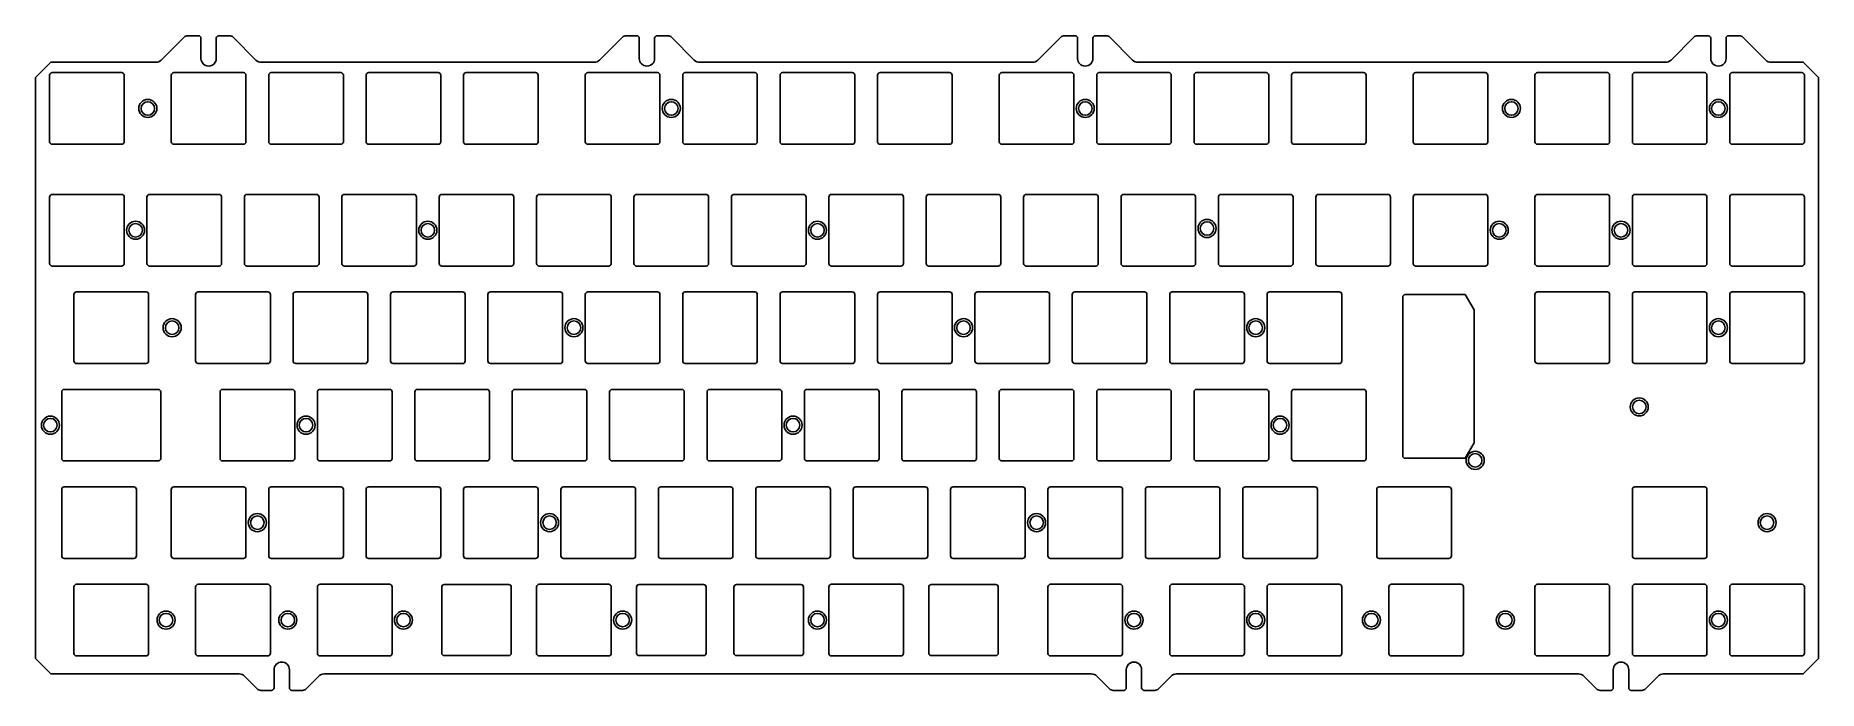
# Model space of a CAD drawing. Header units: millimetres. Extents: x -10 to 339, y -114 to 14.
import ezdxf

# ---------------------------------------------------------------- set-up
doc = ezdxf.new("R2010")
doc.units = ezdxf.units.MM
doc.header["$MEASUREMENT"] = 0

msp = doc.modelspace()

# ---------------------------------------------------------------- linework, layer by layer
for p, q in [((19.73, 14.22), (21.81, 14.22)), ((25.81, 14.22), (27.9, 14.22)), ((105.45, 14.22), (107.54, 14.22)), ((111.54, 14.22), (113.62, 14.22)), ((191.18, 14.22), (193.26, 14.22)), ((197.26, 14.22), (199.35, 14.22)), ((315, 14.22), (317.09, 14.22)), ((321.09, 14.22), (323.17, 14.22)), ((14.55, 9.46), (19.02, 13.93)), ((22.31, 13.72), (22.31, 9.77)), ((25.31, 9.77), (25.31, 13.72)), ((33.07, 9.46), (28.61, 13.93)), ((104.74, 13.93), (100.28, 9.46)), ((108.04, 13.72), (108.04, 9.77)), ((111.04, 9.77), (111.04, 13.72)), ((114.33, 13.93), (118.8, 9.46)), ((190.47, 13.93), (186, 9.46)), ((193.76, 9.77), (193.76, 13.72)), ((196.76, 13.72), (196.76, 9.77)), ((200.06, 13.93), (204.52, 9.46)), ((309.83, 9.46), (314.29, 13.93)), ((317.59, 9.77), (317.59, 13.72)), ((320.59, 13.72), (320.59, 9.77)), ((323.88, 13.93), (328.35, 9.46)), ((-10.03, 6.03), (-7.03, 9.02)), ((-7.03, 9.02), (13.49, 9.02)), ((99.22, 9.02), (34.13, 9.02)), ((119.86, 9.02), (184.94, 9.02)), ((205.58, 9.02), (308.77, 9.02)), ((329.41, 9.02), (335.64, 9.02)), ((338.64, 6.03), (335.64, 9.02)), ((-10.03, 6.03), (-10.03, -107.54)), ((338.64, -107.54), (338.64, 6.03)), ((-10.03, -107.54), (-7.03, -110.54)), ((335.64, -110.54), (338.64, -107.54)), ((29.78, -110.54), (-7.03, -110.54)), ((30.84, -110.98), (33.31, -113.44)), ((36.6, -113.24), (36.6, -109.71)), ((39.6, -109.71), (39.6, -113.24)), ((42.89, -113.44), (45.36, -110.98)), ((196.47, -110.54), (46.42, -110.54)), ((199.99, -113.44), (197.53, -110.98)), ((203.29, -113.24), (203.29, -109.71)), ((206.29, -113.24), (206.29, -109.71)), ((209.58, -113.44), (212.05, -110.98)), ((291.72, -110.54), (213.11, -110.54)), ((295.24, -113.44), (292.78, -110.98)), ((298.54, -109.71), (298.54, -113.24)), ((301.54, -113.24), (301.54, -109.71)), ((304.83, -113.44), (307.3, -110.98)), ((308.36, -110.54), (335.64, -110.54)), ((34.01, -113.74), (36.1, -113.74)), ((40.1, -113.74), (42.19, -113.74)), ((202.79, -113.74), (200.7, -113.74)), ((206.79, -113.74), (208.87, -113.74)), ((295.95, -113.74), (298.04, -113.74)), ((302.04, -113.74), (304.12, -113.74))]:
    msp.add_line(p, q)
for points in [[(6.8, 7), (-6.8, 7, 0.414212), (-7.3, 6.5), (-7.3, -6.5, 0.414212), (-6.8, -7), (6.8, -7, 0.414214), (7.3, -6.5), (7.3, 6.5, 0.414214)], [(16.51, 6.5), (16.51, -6.5, 0.414212), (17.01, -7), (30.61, -7, 0.414214), (31.11, -6.5), (31.11, 6.5, 0.414214), (30.61, 7), (17.01, 7, 0.414212)], [(16.51, 6.5), (16.51, -6.5, 0.414212), (17.01, -7), (30.61, -7, 0.414214), (31.11, -6.5), (31.11, 6.5, 0.414214), (30.61, 7), (17.01, 7, 0.414212)], [(35.56, 6.5), (35.56, -6.5, 0.414212), (36.06, -7), (49.66, -7, 0.414214), (50.16, -6.5), (50.16, 6.5, 0.414214), (49.66, 7), (36.06, 7, 0.414212)], [(35.56, -6.5, 0.414212), (36.06, -7), (49.66, -7, 0.414214), (50.16, -6.5), (50.16, 6.5, 0.414214), (49.66, 7), (36.06, 7, 0.414212), (35.56, 6.5)], [(54.61, 6.5), (54.61, -6.5, 0.414212), (55.11, -7), (68.71, -7, 0.414214), (69.21, -6.5), (69.21, 6.5, 0.414214), (68.71, 7), (55.11, 7, 0.414212)], [(69.21, 6.5, 0.414214), (68.71, 7), (55.11, 7, 0.414212), (54.61, 6.5), (54.61, -6.5, 0.414212), (55.11, -7), (68.71, -7, 0.414214), (69.21, -6.5)], [(73.66, 6.5), (73.66, -6.5, 0.414212), (74.16, -7), (87.76, -7, 0.414214), (88.26, -6.5), (88.26, 6.5, 0.414214), (87.76, 7), (74.16, 7, 0.414212)], [(74.16, -7), (87.76, -7, 0.414214), (88.26, -6.5), (88.26, 6.5, 0.414214), (87.76, 7), (74.16, 7, 0.414212), (73.66, 6.5), (73.66, -6.5, 0.414212)], [(97.48, 6.5), (97.48, -6.5, 0.414212), (97.97, -7), (111.58, -7, 0.414214), (112.08, -6.5), (112.08, 6.5, 0.414214), (111.58, 7), (97.97, 7, 0.414212)], [(97.97, 7, 0.414212), (97.48, 6.5), (97.48, -6.5, 0.414212), (97.97, -7), (111.58, -7, 0.414214), (112.08, -6.5), (112.08, 6.5, 0.414214), (111.58, 7)], [(130.62, -7, 0.414214), (131.12, -6.5), (131.12, 6.5, 0.414214), (130.62, 7), (117.03, 7, 0.414212), (116.53, 6.5), (116.53, -6.5, 0.414212), (117.03, -7)], [(150.18, -6.5), (150.18, 6.5, 0.414214), (149.68, 7), (136.07, 7, 0.414212), (135.57, 6.5), (135.57, -6.5, 0.414212), (136.07, -7), (149.68, -7, 0.414214)], [(168.72, 7), (155.12, 7, 0.414212), (154.62, 6.5), (154.62, -6.5, 0.414212), (155.12, -7), (168.72, -7, 0.414214), (169.22, -6.5), (169.22, 6.5, 0.414214)], [(178.44, 6.5), (178.44, -6.5, 0.414212), (178.94, -7), (192.54, -7, 0.414214), (193.04, -6.5), (193.04, 6.5, 0.414214), (192.54, 7), (178.94, 7, 0.414212)], [(193.04, -6.5), (193.04, 6.5, 0.414214), (192.54, 7), (178.94, 7, 0.414212), (178.44, 6.5), (178.44, -6.5, 0.414212), (178.94, -7), (192.54, -7, 0.414214)], [(197.49, 6.5), (197.49, -6.5, 0.414212), (197.99, -7), (211.59, -7, 0.414214), (212.09, -6.5), (212.09, 6.5, 0.414214), (211.59, 7), (197.99, 7, 0.414212)], [(211.59, 7), (197.99, 7, 0.414212), (197.49, 6.5), (197.49, -6.5, 0.414212), (197.99, -7), (211.59, -7, 0.414214), (212.09, -6.5), (212.09, 6.5, 0.414214)], [(216.54, 6.5), (216.54, -6.5, 0.414212), (217.04, -7), (230.64, -7, 0.414214), (231.14, -6.5), (231.14, 6.5, 0.414214), (230.64, 7), (217.04, 7, 0.414212)], [(231.14, -6.5), (231.14, 6.5, 0.414214), (230.64, 7), (217.04, 7, 0.414212), (216.54, 6.5), (216.54, -6.5, 0.414212), (217.04, -7), (230.64, -7, 0.414214)], [(235.59, 6.5), (235.59, -6.5, 0.414212), (236.09, -7), (249.69, -7, 0.414214), (250.19, -6.5), (250.19, 6.5, 0.414214), (249.69, 7), (236.09, 7, 0.414212)], [(250.19, -6.5), (250.19, 6.5, 0.414214), (249.69, 7), (236.09, 7, 0.414212), (235.59, 6.5), (235.59, -6.5, 0.414212), (236.09, -7), (249.69, -7, 0.414214)], [(274, 6.5, 0.414214), (273.5, 7), (259.9, 7, 0.414212), (259.4, 6.5), (259.4, -6.5, 0.414212), (259.9, -7), (273.5, -7, 0.414214), (274, -6.5)], [(297.31, -7, 0.414214), (297.81, -6.5), (297.81, 6.5, 0.414214), (297.31, 7), (283.71, 7, 0.414212), (283.21, 6.5), (283.21, -6.5, 0.414212), (283.71, -7)], [(302.76, 7, 0.414212), (302.26, 6.5), (302.26, -6.5, 0.414212), (302.76, -7), (316.36, -7, 0.414214), (316.86, -6.5), (316.86, 6.5, 0.414214), (316.36, 7)], [(335.41, -7, 0.414214), (335.91, -6.5), (335.91, 6.5, 0.414214), (335.41, 7), (321.81, 7, 0.414212), (321.31, 6.5), (321.31, -6.5, 0.414212), (321.81, -7)], [(-6.8, -30.81), (6.8, -30.81, 0.414214), (7.3, -30.31), (7.3, -17.31, 0.414214), (6.8, -16.81), (-6.8, -16.81, 0.414212), (-7.3, -17.31), (-7.3, -30.31, 0.414212)], [(26.35, -30.31), (26.35, -17.31, 0.414214), (25.85, -16.81), (12.25, -16.81, 0.414212), (11.75, -17.31), (11.75, -30.31, 0.414212), (12.25, -30.81), (25.85, -30.81, 0.414214)], [(31.3, -16.81, 0.414212), (30.8, -17.31), (30.8, -30.31, 0.414212), (31.3, -30.81), (44.9, -30.81, 0.414214), (45.4, -30.31), (45.4, -17.31, 0.414214), (44.9, -16.81)], [(49.85, -17.31), (49.85, -30.31, 0.414212), (50.35, -30.81), (63.95, -30.81, 0.414214), (64.45, -30.31), (64.45, -17.31, 0.414214), (63.95, -16.81), (50.35, -16.81, 0.414212)], [(69.4, -30.81), (83, -30.81, 0.414214), (83.5, -30.31), (83.5, -17.31, 0.414214), (83, -16.81), (69.4, -16.81, 0.414212), (68.9, -17.31), (68.9, -30.31, 0.414212)], [(88.45, -30.81), (102.05, -30.81, 0.414214), (102.55, -30.31), (102.55, -17.31, 0.414214), (102.05, -16.81), (88.45, -16.81, 0.414212), (87.95, -17.31), (87.95, -30.31, 0.414212)], [(121.6, -30.31), (121.6, -17.31, 0.414214), (121.1, -16.81), (107.5, -16.81, 0.414212), (107, -17.31), (107, -30.31, 0.414212), (107.5, -30.81), (121.1, -30.81, 0.414214)], [(126.55, -30.81), (140.15, -30.81, 0.414214), (140.65, -30.31), (140.65, -17.31, 0.414214), (140.15, -16.81), (126.55, -16.81, 0.414212), (126.05, -17.31), (126.05, -30.31, 0.414212)], [(159.2, -16.81), (145.6, -16.81, 0.414212), (145.1, -17.31), (145.1, -30.31, 0.414212), (145.6, -30.81), (159.2, -30.81, 0.414214), (159.7, -30.31), (159.7, -17.31, 0.414214)], [(164.65, -16.81, 0.414212), (164.15, -17.31), (164.15, -30.31, 0.414212), (164.65, -30.81), (178.25, -30.81, 0.414214), (178.75, -30.31), (178.75, -17.31, 0.414214), (178.25, -16.81)], [(183.7, -30.81), (197.3, -30.81, 0.414214), (197.8, -30.31), (197.8, -17.31, 0.414214), (197.3, -16.81), (183.7, -16.81, 0.414212), (183.2, -17.31), (183.2, -30.31, 0.414212)], [(202.25, -30.31, 0.414212), (202.75, -30.81), (216.35, -30.81, 0.414214), (216.85, -30.31), (216.85, -17.31, 0.414214), (216.35, -16.81), (202.75, -16.81, 0.414212), (202.25, -17.31)], [(235.4, -30.81, 0.414214), (235.9, -30.31), (235.9, -17.31, 0.414214), (235.4, -16.81), (221.8, -16.81, 0.414212), (221.3, -17.31), (221.3, -30.31, 0.414212), (221.8, -30.81)], [(240.35, -17.31), (240.35, -30.31, 0.414212), (240.85, -30.81), (254.45, -30.81, 0.414214), (254.95, -30.31), (254.95, -17.31, 0.414214), (254.45, -16.81), (240.85, -16.81, 0.414212)], [(259.4, -17.31), (259.4, -30.31, 0.414212), (259.9, -30.81), (273.5, -30.81, 0.414214), (274, -30.31), (274, -17.31, 0.414214), (273.5, -16.81), (259.9, -16.81, 0.414212)], [(283.71, -30.81), (297.31, -30.81, 0.414214), (297.81, -30.31), (297.81, -17.31, 0.414214), (297.31, -16.81), (283.71, -16.81, 0.414212), (283.21, -17.31), (283.21, -30.31, 0.414212)], [(302.76, -16.81, 0.414212), (302.26, -17.31), (302.26, -30.31, 0.414212), (302.76, -30.81), (316.36, -30.81, 0.414214), (316.86, -30.31), (316.86, -17.31, 0.414214), (316.36, -16.81)], [(335.41, -30.81, 0.414214), (335.91, -30.31), (335.91, -17.31, 0.414214), (335.41, -16.81), (321.81, -16.81, 0.414212), (321.31, -17.31), (321.31, -30.31, 0.414212), (321.81, -30.81)], [(12.06, -36.36, 0.414212), (11.56, -35.86), (-2.04, -35.86, 0.414214), (-2.54, -36.36), (-2.54, -49.36, 0.414214), (-2.04, -49.86), (11.56, -49.86, 0.414212), (12.06, -49.36)], [(21.77, -49.86), (35.38, -49.86, 0.414214), (35.88, -49.36), (35.88, -36.36, 0.414214), (35.38, -35.86), (21.77, -35.86, 0.414212), (21.27, -36.36), (21.27, -49.36, 0.414212)], [(40.33, -36.36), (40.33, -49.36, 0.414212), (40.83, -49.86), (54.42, -49.86, 0.414214), (54.92, -49.36), (54.92, -36.36, 0.414214), (54.42, -35.86), (40.83, -35.86, 0.414212)], [(73.47, -49.86, 0.414214), (73.97, -49.36), (73.97, -36.36, 0.414214), (73.47, -35.86), (59.88, -35.86, 0.414212), (59.38, -36.36), (59.38, -49.36, 0.414212), (59.88, -49.86)], [(78.42, -49.36, 0.414212), (78.92, -49.86), (92.53, -49.86, 0.414214), (93.03, -49.36), (93.03, -36.36, 0.414214), (92.53, -35.86), (78.92, -35.86, 0.414212), (78.42, -36.36)], [(97.97, -49.86), (111.58, -49.86, 0.414214), (112.08, -49.36), (112.08, -36.36, 0.414214), (111.58, -35.86), (97.97, -35.86, 0.414212), (97.48, -36.36), (97.48, -49.36, 0.414212)], [(116.53, -49.36, 0.414212), (117.03, -49.86), (130.62, -49.86, 0.414214), (131.12, -49.36), (131.12, -36.36, 0.414214), (130.62, -35.86), (117.03, -35.86, 0.414212), (116.53, -36.36)], [(136.07, -35.86, 0.414212), (135.57, -36.36), (135.57, -49.36, 0.414212), (136.07, -49.86), (149.68, -49.86, 0.414214), (150.18, -49.36), (150.18, -36.36, 0.414214), (149.68, -35.86)], [(169.22, -49.36), (169.22, -36.36, 0.414214), (168.72, -35.86), (155.12, -35.86, 0.414212), (154.62, -36.36), (154.62, -49.36, 0.414212), (155.12, -49.86), (168.72, -49.86, 0.414214)], [(187.78, -49.86, 0.414214), (188.28, -49.36), (188.28, -36.36, 0.414214), (187.78, -35.86), (174.18, -35.86, 0.414212), (173.68, -36.36), (173.68, -49.36, 0.414212), (174.18, -49.86)], [(192.72, -36.36), (192.72, -49.36, 0.414212), (193.22, -49.86), (206.82, -49.86, 0.414214), (207.32, -49.36), (207.32, -36.36, 0.414214), (206.82, -35.86), (193.22, -35.86, 0.414212)], [(211.77, -36.36), (211.77, -49.36, 0.414212), (212.28, -49.86), (225.88, -49.86, 0.414214), (226.38, -49.36), (226.38, -36.36, 0.414214), (225.88, -35.86), (212.28, -35.86, 0.414212)], [(230.82, -36.36), (230.82, -49.36, 0.414212), (231.32, -49.86), (244.93, -49.86, 0.414214), (245.43, -49.36), (245.43, -36.36, 0.414214), (244.93, -35.86), (231.32, -35.86, 0.414212)], [(257.34, -67.89), (257.34, -36.89, -0.414214), (257.84, -36.39), (269.56, -36.39), (271.29, -39.39), (271.29, -65.39), (269.56, -68.39), (257.84, -68.39, -0.414212)], [(297.81, -49.36), (297.81, -36.36, 0.414214), (297.31, -35.86), (283.71, -35.86, 0.414212), (283.21, -36.36), (283.21, -49.36, 0.414212), (283.71, -49.86), (297.31, -49.86, 0.414214)], [(302.26, -49.36, 0.414212), (302.76, -49.86), (316.36, -49.86, 0.414214), (316.86, -49.36), (316.86, -36.36, 0.414214), (316.36, -35.86), (302.76, -35.86, 0.414212), (302.26, -36.36)], [(321.31, -49.36, 0.414212), (321.81, -49.86), (335.41, -49.86, 0.414214), (335.91, -49.36), (335.91, -36.36, 0.414214), (335.41, -35.86), (321.81, -35.86, 0.414212), (321.31, -36.36)], [(-4.42, -54.91, 0.414212), (-4.92, -55.41), (-4.92, -68.41, 0.414212), (-4.42, -68.91), (13.94, -68.91, 0.414214), (14.44, -68.41), (14.44, -55.41, 0.414214), (13.94, -54.91)], [(26.54, -54.91, 0.414212), (26.04, -55.41), (26.04, -68.41, 0.414212), (26.54, -68.91), (40.14, -68.91, 0.414214), (40.64, -68.41), (40.64, -55.41, 0.414214), (40.14, -54.91)], [(45.09, -55.41), (45.09, -68.41, 0.414212), (45.59, -68.91), (59.19, -68.91, 0.414214), (59.69, -68.41), (59.69, -55.41, 0.414214), (59.19, -54.91), (45.59, -54.91, 0.414212)], [(64.64, -54.91, 0.414212), (64.14, -55.41), (64.14, -68.41, 0.414212), (64.64, -68.91), (78.24, -68.91, 0.414214), (78.74, -68.41), (78.74, -55.41, 0.414214), (78.24, -54.91)], [(97.29, -68.91, 0.414214), (97.79, -68.41), (97.79, -55.41, 0.414214), (97.29, -54.91), (83.69, -54.91, 0.414212), (83.19, -55.41), (83.19, -68.41, 0.414212), (83.69, -68.91)], [(102.24, -68.41, 0.414212), (102.74, -68.91), (116.34, -68.91, 0.414214), (116.84, -68.41), (116.84, -55.41, 0.414214), (116.34, -54.91), (102.74, -54.91, 0.414212), (102.24, -55.41)], [(121.29, -68.41, 0.414212), (121.79, -68.91), (135.39, -68.91, 0.414214), (135.89, -68.41), (135.89, -55.41, 0.414214), (135.39, -54.91), (121.79, -54.91, 0.414212), (121.29, -55.41)], [(140.34, -55.41), (140.34, -68.41, 0.414212), (140.84, -68.91), (154.44, -68.91, 0.414214), (154.94, -68.41), (154.94, -55.41, 0.414214), (154.44, -54.91), (140.84, -54.91, 0.414212)], [(173.49, -68.91, 0.414214), (173.99, -68.41), (173.99, -55.41, 0.414214), (173.49, -54.91), (159.89, -54.91, 0.414212), (159.39, -55.41), (159.39, -68.41, 0.414212), (159.89, -68.91)], [(192.54, -54.91), (178.94, -54.91, 0.414212), (178.44, -55.41), (178.44, -68.41, 0.414212), (178.94, -68.91), (192.54, -68.91, 0.414214), (193.04, -68.41), (193.04, -55.41, 0.414214)], [(197.49, -68.41, 0.414212), (197.99, -68.91), (211.59, -68.91, 0.414214), (212.09, -68.41), (212.09, -55.41, 0.414214), (211.59, -54.91), (197.99, -54.91, 0.414212), (197.49, -55.41)], [(230.64, -54.91), (217.04, -54.91, 0.414212), (216.54, -55.41), (216.54, -68.41, 0.414212), (217.04, -68.91), (230.64, -68.91, 0.414214), (231.14, -68.41), (231.14, -55.41, 0.414214)], [(235.59, -55.41), (235.59, -68.41, 0.414212), (236.09, -68.91), (249.69, -68.91, 0.414214), (250.19, -68.41), (250.19, -55.41, 0.414214), (249.69, -54.91), (236.09, -54.91, 0.414212)], [(-4.92, -74.46), (-4.92, -87.46, 0.414212), (-4.42, -87.96), (9.18, -87.96, 0.414214), (9.68, -87.46), (9.68, -74.46, 0.414214), (9.18, -73.96), (-4.42, -73.96, 0.414212)], [(16.51, -74.46), (16.51, -87.46, 0.414212), (17.01, -87.96), (30.61, -87.96, 0.414214), (31.11, -87.46), (31.11, -74.46, 0.414214), (30.61, -73.96), (17.01, -73.96, 0.414212)], [(50.16, -87.46), (50.16, -74.46, 0.414214), (49.66, -73.96), (36.06, -73.96, 0.414212), (35.56, -74.46), (35.56, -87.46, 0.414212), (36.06, -87.96), (49.66, -87.96, 0.414214)], [(69.21, -74.46, 0.414214), (68.71, -73.96), (55.11, -73.96, 0.414212), (54.61, -74.46), (54.61, -87.46, 0.414212), (55.11, -87.96), (68.71, -87.96, 0.414214), (69.21, -87.46)], [(87.76, -73.96), (74.16, -73.96, 0.414212), (73.66, -74.46), (73.66, -87.46, 0.414212), (74.16, -87.96), (87.76, -87.96, 0.414214), (88.26, -87.46), (88.26, -74.46, 0.414214)], [(93.21, -73.96, 0.414212), (92.71, -74.46), (92.71, -87.46, 0.414212), (93.21, -87.96), (106.81, -87.96, 0.414214), (107.31, -87.46), (107.31, -74.46, 0.414214), (106.81, -73.96)], [(112.26, -73.96, 0.414212), (111.76, -74.46), (111.76, -87.46, 0.414212), (112.26, -87.96), (125.86, -87.96, 0.414214), (126.36, -87.46), (126.36, -74.46, 0.414214), (125.86, -73.96)], [(131.31, -73.96, 0.414212), (130.81, -74.46), (130.81, -87.46, 0.414212), (131.31, -87.96), (144.91, -87.96, 0.414214), (145.41, -87.46), (145.41, -74.46, 0.414214), (144.91, -73.96)], [(163.96, -73.96), (150.36, -73.96, 0.414212), (149.86, -74.46), (149.86, -87.46, 0.414212), (150.36, -87.96), (163.96, -87.96, 0.414214), (164.46, -87.46), (164.46, -74.46, 0.414214)], [(183.51, -87.46), (183.51, -74.46, 0.414214), (183.01, -73.96), (169.41, -73.96, 0.414212), (168.91, -74.46), (168.91, -87.46, 0.414212), (169.41, -87.96), (183.01, -87.96, 0.414214)], [(202.06, -73.96), (188.46, -73.96, 0.414212), (187.96, -74.46), (187.96, -87.46, 0.414212), (188.46, -87.96), (202.06, -87.96, 0.414214), (202.56, -87.46), (202.56, -74.46, 0.414214)], [(221.61, -74.46, 0.414214), (221.11, -73.96), (207.51, -73.96, 0.414212), (207.01, -74.46), (207.01, -87.46, 0.414212), (207.51, -87.96), (221.11, -87.96, 0.414214), (221.61, -87.46)], [(226.07, -74.46), (226.07, -87.46, 0.414212), (226.57, -87.96), (240.17, -87.96, 0.414214), (240.67, -87.46), (240.67, -74.46, 0.414214), (240.17, -73.96), (226.57, -73.96, 0.414212)], [(252.26, -74.46), (252.26, -87.46, 0.414212), (252.76, -87.96), (266.36, -87.96, 0.414214), (266.86, -87.46), (266.86, -74.46, 0.414214), (266.36, -73.96), (252.76, -73.96, 0.414212)], [(316.36, -87.96, 0.414214), (316.86, -87.46), (316.86, -74.46, 0.414214), (316.36, -73.96), (302.76, -73.96, 0.414212), (302.26, -74.46), (302.26, -87.46, 0.414212), (302.76, -87.96)], [(11.56, -93.01), (-2.04, -93.01, 0.414212), (-2.54, -93.51), (-2.54, -106.51, 0.414212), (-2.04, -107.01), (11.56, -107.01, 0.414214), (12.06, -106.51), (12.06, -93.51, 0.414214)], [(21.27, -93.51), (21.27, -106.51, 0.414212), (21.77, -107.01), (35.38, -107.01, 0.414214), (35.88, -106.51), (35.88, -93.51, 0.414214), (35.38, -93.01), (21.77, -93.01, 0.414212)], [(59.69, -93.51, 0.414214), (59.19, -93.01), (45.59, -93.01, 0.414212), (45.09, -93.51), (45.09, -106.51, 0.414212), (45.59, -107.01), (59.19, -107.01, 0.414214), (59.69, -106.51)], [(69.9, -93.06, 0.414212), (69.4, -93.56), (69.4, -106.46, 0.414212), (69.9, -106.96), (82.5, -106.96, 0.414212), (83, -106.46), (83, -93.56, 0.414212), (82.5, -93.06)], [(102.05, -93.01), (88.45, -93.01, 0.414212), (87.95, -93.51), (87.95, -106.51, 0.414212), (88.45, -107.01), (102.05, -107.01, 0.414214), (102.55, -106.51), (102.55, -93.51, 0.414214)], [(121.1, -93.56), (121.1, -106.46, -0.414214), (120.6, -106.96), (108, -106.96, -0.414214), (107.5, -106.46), (107.5, -93.56, -0.414214), (108, -93.06), (120.6, -93.06, -0.414214)], [(126.55, -106.46, 0.414212), (127.05, -106.96), (139.65, -106.96, 0.414212), (140.15, -106.46), (140.15, -93.56, 0.414212), (139.65, -93.06), (127.05, -93.06, 0.414212), (126.55, -93.56)], [(159.2, -93.01), (145.6, -93.01, 0.414212), (145.1, -93.51), (145.1, -106.51, 0.414212), (145.6, -107.01), (159.2, -107.01, 0.414214), (159.7, -106.51), (159.7, -93.51, 0.414214)], [(164.65, -106.46), (164.65, -93.56, -0.414214), (165.15, -93.06), (177.75, -93.06, -0.414214), (178.25, -93.56), (178.25, -106.46, -0.414214), (177.75, -106.96), (165.15, -106.96, -0.414214)], [(187.96, -106.51, 0.414212), (188.46, -107.01), (202.06, -107.01, 0.414214), (202.56, -106.51), (202.56, -93.51, 0.414214), (202.06, -93.01), (188.46, -93.01, 0.414212), (187.96, -93.51)], [(211.77, -106.51, 0.414212), (212.28, -107.01), (225.88, -107.01, 0.414214), (226.38, -106.51), (226.38, -93.51, 0.414214), (225.88, -93.01), (212.28, -93.01, 0.414212), (211.77, -93.51)], [(231.32, -107.01), (244.93, -107.01, 0.414214), (245.43, -106.51), (245.43, -93.51, 0.414214), (244.93, -93.01), (231.32, -93.01, 0.414212), (230.82, -93.51), (230.82, -106.51, 0.414212)], [(269.24, -93.51, 0.414214), (268.74, -93.01), (255.14, -93.01, 0.414212), (254.64, -93.51), (254.64, -106.51, 0.414212), (255.14, -107.01), (268.74, -107.01, 0.414214), (269.24, -106.51)], [(283.71, -93.01, 0.414212), (283.21, -93.51), (283.21, -106.51, 0.414212), (283.71, -107.01), (297.31, -107.01, 0.414214), (297.81, -106.51), (297.81, -93.51, 0.414214), (297.31, -93.01)], [(316.86, -106.51), (316.86, -93.51, 0.414214), (316.36, -93.01), (302.76, -93.01, 0.414212), (302.26, -93.51), (302.26, -106.51, 0.414212), (302.76, -107.01), (316.36, -107.01, 0.414214)], [(335.41, -107.01, 0.414214), (335.91, -106.51), (335.91, -93.51, 0.414214), (335.41, -93.01), (321.81, -93.01, 0.414212), (321.31, -93.51), (321.31, -106.51, 0.414212), (321.81, -107.01)]]:
    msp.add_lwpolyline(points, format="xyb", close=True)
for centre, radius in [((11.91, 0), 1.77), ((11.91, 0), 1.32), ((114.3, 0), 1.77), ((114.3, 0), 1.32), ((195.26, 0), 1.77), ((195.26, 0), 1.32), ((278.61, 0), 1.77), ((278.61, 0), 1.32), ((319.09, 0), 1.77), ((319.09, 0), 1.32), ((9.52, -23.81), 1.77), ((9.52, -23.81), 1.32), ((66.68, -23.81), 1.77), ((66.68, -23.81), 1.32), ((142.88, -23.81), 1.77), ((142.88, -23.81), 1.32), ((219.08, -23.46), 1.77), ((219.08, -23.46), 1.32), ((276.23, -23.81), 1.77), ((276.23, -23.81), 1.32), ((300.04, -23.81), 1.77), ((300.04, -23.81), 1.32), ((16.67, -42.86), 1.77), ((16.67, -42.86), 1.32), ((95.25, -42.86), 1.77), ((95.25, -42.86), 1.32), ((171.45, -42.86), 1.77), ((171.45, -42.86), 1.32), ((228.6, -42.86), 1.77), ((228.6, -42.86), 1.32), ((319.09, -42.86), 1.77), ((319.09, -42.86), 1.32), ((303.61, -58.34), 1.77), ((303.61, -58.34), 1.32), ((-7.14, -61.91), 1.77), ((-7.14, -61.91), 1.32), ((42.86, -61.91), 1.77), ((42.86, -61.91), 1.32), ((138.11, -61.91), 1.77), ((138.11, -61.91), 1.32), ((233.36, -61.91), 1.77), ((233.36, -61.91), 1.32), ((271.52, -68.79), 1.77), ((271.52, -68.79), 1.32), ((33.34, -80.96), 1.77), ((33.34, -80.96), 1.32), ((90.49, -80.96), 1.77), ((90.49, -80.96), 1.32), ((185.74, -80.96), 1.77), ((185.74, -80.96), 1.32), ((328.61, -80.96), 1.77), ((328.61, -80.96), 1.32), ((15.48, -100.01), 1.77), ((15.48, -100.01), 1.32), ((39.29, -100.01), 1.77), ((39.29, -100.01), 1.32), ((61.91, -100.01), 1.77), ((61.91, -100.01), 1.32), ((104.78, -100.01), 1.77), ((104.78, -100.01), 1.32), ((142.88, -100.01), 1.77), ((142.88, -100.01), 1.32), ((204.79, -100.01), 1.77), ((204.79, -100.01), 1.32), ((228.6, -100.01), 1.77), ((228.6, -100.01), 1.32), ((251.22, -100.01), 1.77), ((251.22, -100.01), 1.32), ((277.42, -100.01), 1.77), ((277.42, -100.01), 1.32), ((319.09, -100.01), 1.77), ((319.09, -100.01), 1.32)]:
    msp.add_circle(centre, radius)
for centre, radius, start, end in [((19.73, 13.22), 1, 90.0009, 135), ((21.81, 13.72), 0.5, -0.0026, 90.0003), ((25.81, 13.72), 0.5, 90.0033, 180), ((27.9, 13.22), 1, 45.0015, 89.9986), ((105.45, 13.22), 1, 90.0009, 134.9975), ((107.54, 13.72), 0.5, -0.0026, 90.0003), ((111.54, 13.72), 0.5, 90.0033, 180), ((113.62, 13.22), 1, 45.0008, 90.0025), ((191.18, 13.22), 1, 90.0009, 134.9975), ((193.26, 13.72), 0.5, 0, 90.0033), ((197.26, 13.72), 0.5, 90.0033, 180.0026), ((199.35, 13.22), 1, 45.0008, 90.0025), ((315, 13.22), 1, 90.0009, 135), ((317.09, 13.72), 0.5, -0.0001, 90.0003), ((321.09, 13.72), 0.5, 90.0033, 180.0026), ((323.17, 13.22), 1, 45.0008, 90.0025), ((13.49, 10.53), 1.5, 270, 314.9981), ((23.81, 9.77), 1.5, -180.0001, 0.0001), ((34.13, 10.52), 1.5, 225, 270), ((99.22, 10.53), 1.5, 270.0019, 314.9981), ((109.54, 9.77), 1.5, -180, 0), ((119.86, 10.52), 1.5, 224.9977, 269.9997), ((184.94, 10.53), 1.5, 270, 314.9981), ((195.26, 9.77), 1.5, -180, 0), ((205.58, 10.52), 1.5, 224.9977, 269.9997), ((308.77, 10.53), 1.5, 270, 314.9981), ((319.09, 9.77), 1.5, -180, 0), ((329.41, 10.52), 1.5, 224.9977, 269.9997), ((29.78, -112.04), 1.5, 45.002, 89.9961), ((38.1, -109.71), 1.5, 0, 180), ((46.42, -112.04), 1.5, 90, 135.0022), ((196.47, -112.04), 1.5, 45.0005, 89.9961), ((204.79, -109.71), 1.5, -0.0004, 179.9996), ((213.11, -112.04), 1.5, 90, 135.0022), ((291.72, -112.04), 1.5, 44.998, 90.0019), ((300.04, -109.71), 1.5, 0, 180), ((308.36, -112.04), 1.5, 90.0003, 135), ((34.01, -112.74), 1, 225.0005, 269.9963), ((36.1, -113.24), 0.5, 270, 359.9974), ((40.1, -113.24), 0.5, 180.0141, 269.9912), ((42.19, -112.74), 1, 269.9948, 315.0035), ((200.7, -112.74), 1, 225.0024, 269.9963), ((202.79, -113.24), 0.5, 270.0026, 359.9974), ((206.79, -113.24), 0.5, 180.0141, 269.9912), ((208.87, -112.74), 1, 269.9948, 315.0035), ((295.95, -112.74), 1, 224.9963, 269.9991), ((298.04, -113.24), 0.5, -90.0033, 0), ((302.04, -113.24), 0.5, 180.0026, 269.9967), ((304.12, -112.74), 1, 270.0033, 315.0014)]:
    msp.add_arc(centre, radius, start, end)

doc.saveas('drawing.dxf')
